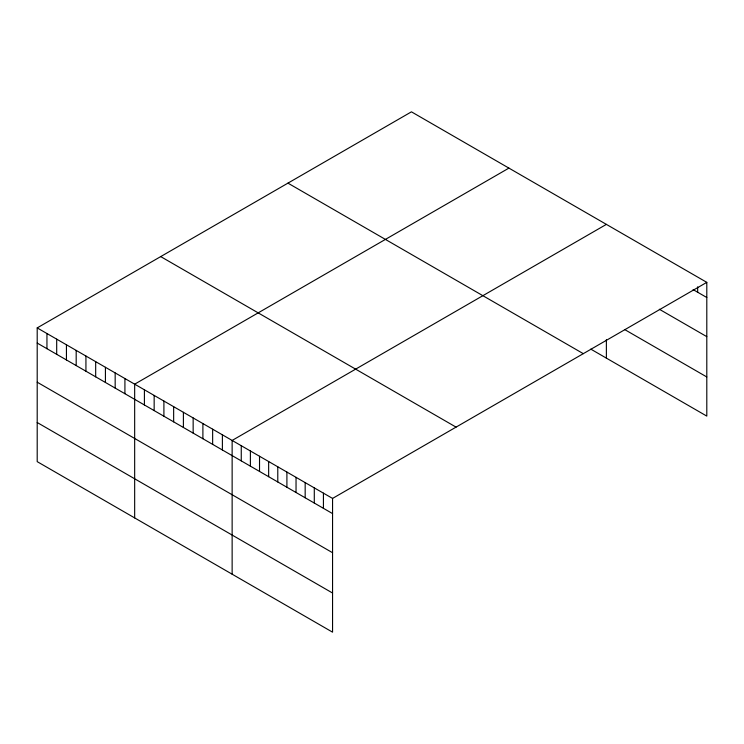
<?xml version="1.0" encoding="UTF-8"?>
<svg xmlns="http://www.w3.org/2000/svg" width="744" height="744" viewBox="0 0 744 744"><rect width="100%" height="100%" fill="white"/><g stroke="black" fill="none" stroke-linecap="round" stroke-linejoin="round"><path stroke-width="1.12" d="M37.2 327.899L332.559 498.424L332.559 632.168L37.2 461.643L37.2 327.899L411.441 111.833L706.8 282.357L706.8 416.101L590.783 349.122M508.915 168.107L134.664 384.174L134.664 517.917M606.379 224.381L232.137 440.448L232.137 574.191M332.559 498.424L706.8 282.357M693.11 289.611L706.8 297.516M659.333 309.244L706.8 336.651M624.635 329.536L706.8 376.966M287.947 183.136L583.296 353.66M160.704 256.596L456.053 427.121M37.2 343.068L332.559 513.592M37.2 382.202L332.559 552.718M37.2 422.518L332.559 593.033M697.667 286.831L697.667 292.252M606.379 339.645L606.379 358.124M323.426 493.151L323.426 508.319M314.293 487.878L314.293 503.046M305.17 482.614L305.17 497.773M296.038 477.341L296.038 492.509M286.905 472.068L286.905 487.236M277.782 466.795L277.782 481.963M268.649 461.531L268.649 476.69M259.526 456.258L259.526 471.426M250.393 450.985L250.393 466.153M241.261 445.712L241.261 460.88M222.391 434.822L222.391 449.981M212.645 429.195L212.645 444.354M202.898 423.569L202.898 438.728M193.152 417.933L193.152 433.101M183.396 412.306L183.396 427.474M173.65 406.68L173.65 421.848M163.903 401.053L163.903 416.222M154.157 395.427L154.157 410.595M144.41 389.8L144.41 404.969M124.918 378.547L124.918 393.716M115.171 372.921L115.171 388.089M105.425 367.294L105.425 382.463M95.678 361.668L95.678 376.827M85.932 356.041L85.932 371.2M76.186 350.415L76.186 365.574M66.439 344.779L66.439 359.947M56.693 339.152L56.693 354.321M46.946 333.526L46.946 348.694"/></g></svg>
